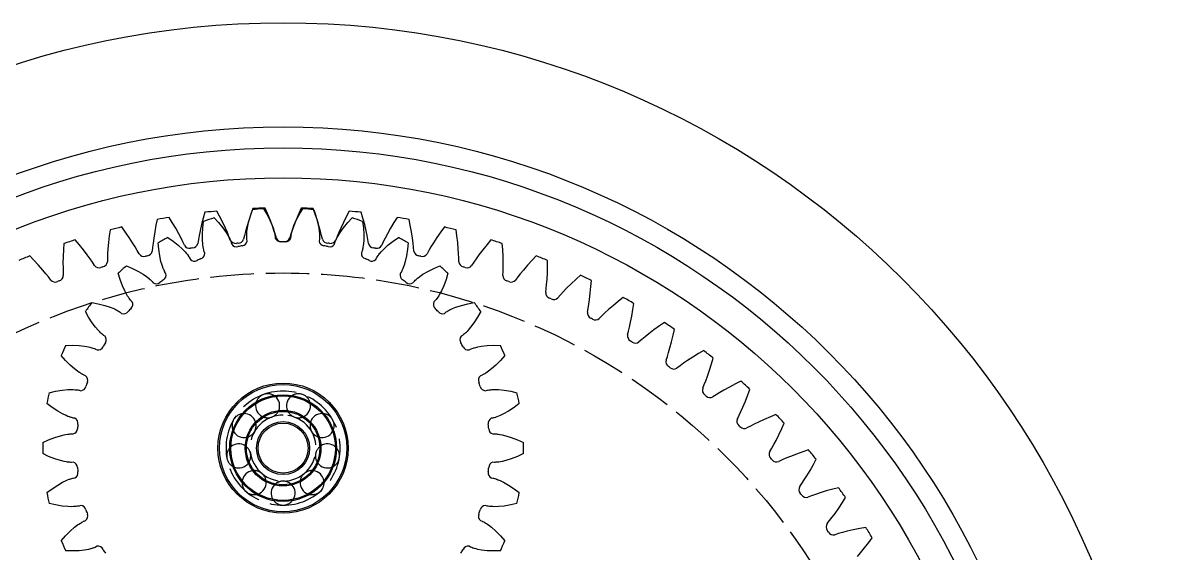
# Model space of a CAD drawing. Extents: x -3282 to 4846, y -1718 to 1845.
# Drawn here: x 4320.6 to 4547.6, y -723.9 to -617.9 of the extents above; entities that cross this region are included whole.
import ezdxf

# ---------------------------------------------------------------- set-up
doc = ezdxf.new("R2010")
doc.units = 0
doc.linetypes.add('DASHED', pattern=[11.05, 8.7, -2.35])
doc.linetypes.add('DOT', pattern=[2.2, 1.1, -1.1])
doc.layers.get('0').update_dxf_attribs({"linetype": 'CONTINUOUS'})
doc.layers.add('INVISIBLE', color=6, linetype='DOT')

msp = doc.modelspace()

# ---------------------------------------------------------------- linework, layer by layer
at = {"color": 1}
for p, q in [((4356.984775, -655.782829), (4356.65646, -656.924487)), ((4359.940391, -656.579332), (4359.381887, -655.530883)), ((4366.070104, -656.495485), (4366.492477, -655.283903)), ((4366.587351, -655.027027), (4366.180197, -656.143002)), ((4368.690271, -655.052907), (4369.355315, -656.150196)), ((4369.480206, -656.027763), (4368.996198, -654.942909)), ((4370.004994, -657.287414), (4369.480206, -656.027763)), ((4375.735249, -656.027763), (4375.210472, -657.287385)), ((4376.219257, -654.942909), (4375.735249, -656.027763)), ((4375.86014, -656.150196), (4376.525185, -655.052906)), ((4379.035258, -656.143002), (4378.628104, -655.027027)), ((4378.722978, -655.283905), (4379.145351, -656.495485)), ((4385.833568, -655.530882), (4385.275064, -656.579332)), ((4388.558995, -656.924487), (4388.23068, -655.782829)), ((4347.458313, -657.206631), (4347.210435, -658.36841)), ((4350.46229, -657.79502), (4349.83201, -656.788085)), ((4351.157281, -658.969376), (4350.46229, -657.79502)), ((4356.312096, -658.244885), (4356.025655, -659.481109)), ((4356.65646, -656.924487), (4356.312096, -658.244885)), ((4356.565794, -658.868692), (4356.727035, -657.59577)), ((4358.828775, -656.912875), (4359.707426, -657.847914)), ((4359.707426, -657.847914), (4360.569585, -658.894457)), ((4360.55177, -657.799307), (4359.940391, -656.579332)), ((4361.088962, -658.948931), (4360.55177, -657.799307)), ((4365.744565, -657.436162), (4365.372588, -658.649394)), ((4365.48604, -658.91058), (4365.70815, -657.802221)), ((4365.70815, -657.802221), (4366.070104, -656.495485)), ((4366.180197, -656.143002), (4365.744565, -657.436162)), ((4369.355315, -656.150196), (4369.981046, -657.353121)), ((4369.981046, -657.353121), (4370.428743, -658.391081)), ((4370.460684, -658.471711), (4370.004994, -657.287414)), ((4375.210472, -657.287385), (4374.75477, -658.471714)), ((4374.786712, -658.391081), (4375.234409, -657.353121)), ((4375.234409, -657.353121), (4375.86014, -656.150196)), ((4379.470899, -657.436192), (4379.035258, -656.143002)), ((4379.145351, -656.495485), (4379.507305, -657.802221)), ((4379.842866, -658.649391), (4379.470899, -657.436192)), ((4379.507305, -657.802221), (4379.729415, -658.91058)), ((4384.663698, -657.799279), (4384.126492, -658.948934)), ((4384.64587, -658.894457), (4385.508029, -657.847914)), ((4385.275064, -656.579332), (4384.663698, -657.799279)), ((4385.508029, -657.847914), (4386.386681, -656.912874)), ((4388.48842, -657.595771), (4388.649661, -658.868692)), ((4388.903367, -658.244915), (4388.558995, -656.924487)), ((4389.189799, -659.481106), (4388.903367, -658.244915)), ((4394.753165, -657.79502), (4394.058189, -658.969349)), ((4395.383445, -656.788085), (4394.753165, -657.79502)), ((4398.00502, -658.36841), (4397.757142, -657.206632)), ((4337.888144, -660.467738), (4337.730895, -661.823213)), ((4338.054376, -659.291498), (4337.888144, -660.467738)), ((4341.09208, -659.668907), (4340.393095, -658.70839)), ((4341.867297, -660.791922), (4341.09208, -659.668907)), ((4346.959016, -659.709614), (4346.759508, -660.962808)), ((4347.210435, -658.36841), (4346.959016, -659.709614)), ((4351.773358, -660.078728), (4351.157281, -658.969376)), ((4352.221767, -660.935931), (4351.773358, -660.078728)), ((4355.830895, -660.428699), (4355.682256, -661.239771)), ((4356.025655, -659.481109), (4355.830895, -660.428701)), ((4356.483435, -660.222127), (4356.565794, -658.868692)), ((4356.49662, -661.352445), (4356.483435, -660.222127)), ((4360.569585, -658.894457), (4361.223303, -659.816653)), ((4361.476483, -659.835326), (4361.088962, -658.948931)), ((4361.223303, -659.816653), (4361.621235, -660.464846)), ((4361.790505, -660.597769), (4361.476482, -659.835324)), ((4361.621235, -660.464846), (4361.776026, -660.745455)), ((4364.907348, -660.379817), (4364.730944, -661.131041)), ((4365.112202, -659.581089), (4364.907348, -660.379817)), ((4365.372588, -658.649394), (4365.112202, -659.581092)), ((4365.335305, -660.599085), (4365.336202, -660.495229)), ((4365.336202, -660.495229), (4365.339009, -660.372353)), ((4365.339009, -660.372353), (4365.349025, -660.139765)), ((4365.349025, -660.139765), (4365.353435, -660.065292)), ((4365.353435, -660.065292), (4365.386155, -659.664586)), ((4365.386154, -659.66459), (4365.48604, -658.91058)), ((4370.428743, -658.391081), (4370.683212, -659.107844)), ((4370.785429, -659.382978), (4370.460684, -658.471711)), ((4370.683212, -659.107844), (4370.776279, -659.414504)), ((4370.776279, -659.414504), (4370.874268, -659.781306)), ((4371.045501, -660.165469), (4370.785428, -659.382976)), ((4370.874268, -659.781306), (4370.87648, -659.790339)), ((4370.87648, -659.790339), (4370.927245, -660.011353)), ((4370.927245, -660.011353), (4370.942384, -660.083779)), ((4370.942384, -660.083779), (4370.98604, -660.321352)), ((4370.98604, -660.321352), (4371.010629, -660.493378)), ((4371.010629, -660.493378), (4371.01962, -660.576989)), ((4371.273879, -660.902561), (4371.045501, -660.165469)), ((4374.169955, -660.165468), (4373.941578, -660.902556)), ((4374.430027, -659.382976), (4374.169955, -660.165468)), ((4374.195836, -660.576982), (4374.208478, -660.464239)), ((4374.208478, -660.464239), (4374.244298, -660.234092)), ((4374.244298, -660.234092), (4374.24612, -660.223948)), ((4374.24612, -660.223948), (4374.288211, -660.011349)), ((4374.288211, -660.011349), (4374.310682, -659.909949)), ((4374.310682, -659.909949), (4374.338975, -659.790341)), ((4374.338975, -659.790341), (4374.39713, -659.564919)), ((4374.39713, -659.564919), (4374.416926, -659.49299)), ((4374.416926, -659.49299), (4374.532243, -659.107843)), ((4374.75477, -658.471714), (4374.430026, -659.382978)), ((4374.532242, -659.107847), (4374.786712, -658.391081)), ((4379.729415, -658.91058), (4379.8293, -659.664587)), ((4379.8293, -659.664588), (4379.856575, -659.983896)), ((4380.103253, -659.581092), (4379.842866, -658.649391)), ((4379.856575, -659.983896), (4379.87616, -660.363056)), ((4379.87616, -660.363056), (4379.876446, -660.372351)), ((4379.876446, -660.372351), (4379.88015, -660.59909)), ((4380.308108, -660.379818), (4380.103253, -659.581089)), ((4380.484513, -661.131046), (4380.308108, -660.379818)), ((4383.401347, -660.8176), (4383.594221, -660.464844)), ((4383.738973, -659.835324), (4383.424951, -660.597768)), ((4383.594219, -660.464848), (4383.992152, -659.816653)), ((4384.126492, -658.948934), (4383.738972, -659.835326)), ((4383.992152, -659.816653), (4384.64587, -658.894457)), ((4388.649661, -658.868692), (4388.73202, -660.222127)), ((4388.73202, -660.222127), (4388.718835, -661.352445)), ((4389.38456, -660.428701), (4389.189799, -659.481106)), ((4389.533199, -661.239772), (4389.38456, -660.428699)), ((4393.442095, -660.078731), (4392.993688, -660.935931)), ((4394.058189, -658.969349), (4393.442095, -660.078731)), ((4398.256444, -659.709644), (4398.00502, -658.36841)), ((4398.455946, -660.962804), (4398.256444, -659.709644)), ((4404.123375, -659.668907), (4403.348175, -660.791896)), ((4404.82236, -658.70839), (4404.123375, -659.668907)), ((4407.327311, -660.467738), (4407.161079, -659.291498)), ((4407.484563, -661.823243), (4407.327311, -660.467738)), ((4328.81878, -662.027271), (4328.735003, -663.212242)), ((4331.875411, -662.191861), (4331.111126, -661.282443)), ((4332.727076, -663.258064), (4331.875411, -662.191861)), ((4337.730895, -661.823213), (4337.619291, -663.087271)), ((4342.559257, -661.855595), (4341.867297, -660.791922)), ((4343.066369, -662.679431), (4342.559257, -661.855595)), ((4343.483447, -663.390751), (4343.066368, -662.679429)), ((4346.539624, -662.74114), (4346.469487, -663.509603)), ((4346.631323, -661.921675), (4346.539624, -662.74114)), ((4346.759508, -660.962808), (4346.631323, -661.921677)), ((4347.762594, -663.166096), (4347.655656, -661.887466)), ((4349.569486, -660.782518), (4350.623341, -661.514443)), ((4350.623341, -661.514443), (4351.684249, -662.358863)), ((4351.684249, -662.358863), (4352.515416, -663.124991)), ((4352.588209, -661.674612), (4352.221766, -660.935929)), ((4352.916949, -662.372747), (4352.588209, -661.674612)), ((4355.682256, -661.239771), (4355.558685, -662.00147)), ((4356.555684, -662.110746), (4356.49662, -661.352445)), ((4356.60699, -662.509495), (4356.555684, -662.110741)), ((4356.618161, -662.583257), (4356.60699, -662.509495)), ((4356.656722, -662.812844), (4356.618161, -662.583257)), ((4356.679523, -662.933619), (4356.656722, -662.812844)), ((4361.776026, -660.745455), (4361.948136, -661.083869)), ((4362.069744, -661.317135), (4361.790505, -660.597769)), ((4361.948136, -661.083869), (4361.952177, -661.092244)), ((4361.952177, -661.092244), (4362.047785, -661.297874)), ((4362.047785, -661.297874), (4362.077651, -661.365569)), ((4362.077651, -661.365569), (4362.169748, -661.588874)), ((4362.169748, -661.588874), (4362.229566, -661.752029)), ((4362.229566, -661.752029), (4362.255744, -661.831943)), ((4362.255741, -661.831936), (4362.343167, -662.169434)), ((4365.338335, -660.81579), (4365.335305, -660.599085)), ((4365.338662, -660.826091), (4365.338335, -660.81579)), ((4365.351476, -661.058656), (4365.338662, -660.826091)), ((4365.36255, -661.171564), (4365.351476, -661.058656)), ((4365.419955, -661.515442), (4365.36255, -661.171564)), ((4371.019619, -660.576982), (4371.034965, -660.925281)), ((4374.18049, -660.925281), (4374.195836, -660.576982)), ((4379.852905, -661.171564), (4379.7955, -661.515442)), ((4379.861494, -661.087918), (4379.852904, -661.171571)), ((4379.873208, -660.914539), (4379.861494, -661.087918)), ((4379.8799, -660.673081), (4379.873208, -660.914539)), ((4379.88015, -660.59909), (4379.8799, -660.673081)), ((4382.872288, -662.169434), (4382.959714, -661.831936)), ((4382.959714, -661.831936), (4382.99552, -661.724286)), ((4382.99552, -661.724286), (4383.078408, -661.506615)), ((4383.078408, -661.506615), (4383.082299, -661.497071)), ((4383.082299, -661.497071), (4383.167672, -661.29787)), ((4383.424951, -660.597768), (4383.145713, -661.31713)), ((4383.167672, -661.29787), (4383.210734, -661.203358)), ((4383.210734, -661.203358), (4383.263277, -661.092246)), ((4383.263277, -661.092246), (4383.367029, -660.88384)), ((4383.367029, -660.88384), (4383.401347, -660.8176)), ((4388.558734, -662.812842), (4388.515215, -663.035397)), ((4388.560387, -662.803691), (4388.558734, -662.812842)), ((4388.620062, -662.428744), (4388.560387, -662.803691)), ((4388.659771, -662.110743), (4388.620062, -662.428744)), ((4388.718835, -661.352445), (4388.659771, -662.110743)), ((4389.656772, -662.001475), (4389.533199, -661.239772)), ((4392.627246, -661.674611), (4392.298509, -662.372742)), ((4392.993689, -660.935929), (4392.627246, -661.674611)), ((4392.700039, -663.124991), (4393.531206, -662.358863)), ((4393.531206, -662.358863), (4394.592114, -661.514443)), ((4394.592114, -661.514443), (4395.64597, -660.782517)), ((4397.559799, -661.887468), (4397.452861, -663.166096)), ((4398.584132, -661.921677), (4398.455946, -660.962804)), ((4398.675831, -662.74114), (4398.584132, -661.921675)), ((4398.745969, -663.509608), (4398.675831, -662.74114)), ((4402.149087, -662.679429), (4401.732009, -663.39075)), ((4402.656196, -661.855598), (4402.149085, -662.679432)), ((4403.348175, -660.791896), (4402.656196, -661.855598)), ((4407.596164, -663.087267), (4407.484563, -661.823243)), ((4413.340044, -662.191861), (4412.488397, -663.25804)), ((4414.104329, -661.282443), (4413.340044, -662.191861)), ((4416.480452, -663.212242), (4416.396675, -662.027272)), ((4322.857185, -665.351592), (4322.031324, -664.497703)), ((4328.67269, -664.575384), (4328.649534, -665.844148)), ((4328.735003, -663.212242), (4328.67269, -664.575384)), ((4333.49155, -664.270878), (4332.727076, -663.258064)), ((4334.054894, -665.057333), (4333.49155, -664.270878)), ((4334.520575, -665.737826), (4334.054893, -665.057331)), ((4337.523993, -664.876609), (4337.507632, -665.648093)), ((4337.558306, -664.052744), (4337.523993, -664.876609)), ((4337.619291, -663.087271), (4337.558306, -664.052746)), ((4343.860085, -664.064253), (4343.483447, -663.390751)), ((4347.963429, -664.507079), (4347.762594, -663.166096)), ((4348.211332, -665.609955), (4347.963429, -664.507079)), ((4352.515416, -663.124991), (4353.03942, -663.676285)), ((4353.03942, -663.676285), (4353.24917, -663.918579)), ((4353.24917, -663.918579), (4353.48788, -664.213814)), ((4353.48788, -664.213814), (4353.493574, -664.221166)), ((4353.493574, -664.221166), (4353.629845, -664.402425)), ((4353.629845, -664.402425), (4353.673133, -664.462431)), ((4353.673133, -664.462431), (4353.809645, -664.661708)), ((4353.809645, -664.661708), (4353.902078, -664.808861)), ((4353.902078, -664.808861), (4353.944299, -664.881586)), ((4353.944295, -664.88158), (4354.09998, -665.193525)), ((4356.700239, -663.035392), (4356.679523, -662.933619)), ((4356.748258, -663.246731), (4356.700239, -663.035392)), ((4356.75072, -663.256739), (4356.748258, -663.246731)), ((4356.811606, -663.481559), (4356.75072, -663.256739)), ((4356.845913, -663.589696), (4356.811606, -663.481559)), ((4356.97356, -663.914125), (4356.845913, -663.589696)), ((4388.369542, -663.589696), (4388.241895, -663.914125)), ((4388.395334, -663.509664), (4388.36954, -663.589703)), ((4388.44284, -663.342509), (4388.395334, -663.509664)), ((4388.499587, -663.107718), (4388.44284, -663.342509)), ((4388.515215, -663.035397), (4388.499587, -663.107718)), ((4391.115475, -665.193525), (4391.27116, -664.88158)), ((4391.27116, -664.88158), (4391.328566, -664.783726)), ((4391.328566, -664.783726), (4391.454899, -664.588045)), ((4391.454899, -664.588045), (4391.460689, -664.579519)), ((4391.460689, -664.579519), (4391.585613, -664.402421)), ((4391.585613, -664.402421), (4391.647384, -664.318927)), ((4391.647384, -664.318927), (4391.72188, -664.221167)), ((4391.72188, -664.221167), (4391.866694, -664.038888)), ((4391.866694, -664.038888), (4391.914036, -663.98123)), ((4391.914036, -663.98123), (4392.176036, -663.676284)), ((4392.176033, -663.676287), (4392.700039, -663.124991)), ((4397.252026, -664.507079), (4397.004123, -665.609955)), ((4397.452861, -663.166096), (4397.252026, -664.507079)), ((4401.732009, -663.39075), (4401.355373, -664.064249)), ((4407.657149, -664.052746), (4407.596164, -663.087267)), ((4407.691462, -664.87661), (4407.657149, -664.052744)), ((4407.707824, -665.648098), (4407.691462, -664.87661)), ((4411.160562, -665.057331), (4410.694881, -665.737825)), ((4411.723903, -664.270881), (4411.160561, -665.057333)), ((4412.488397, -663.25804), (4411.723903, -664.270881)), ((4416.542766, -664.575415), (4416.480452, -663.212242)), ((4416.565921, -665.844144), (4416.542766, -664.575415)), ((4423.184131, -664.497703), (4422.35827, -665.351592)), ((4323.781151, -666.355789), (4322.857185, -665.351592)), ((4324.614412, -667.312809), (4323.781151, -666.355789)), ((4325.231245, -668.058051), (4324.614412, -667.312809)), ((4328.649534, -665.844148), (4328.656045, -666.811525)), ((4328.656045, -666.811523), (4328.679286, -667.635775)), ((4334.943277, -666.383415), (4334.520575, -665.737826)), ((4341.317078, -666.492714), (4342.50008, -666.989536)), ((4342.50008, -666.989536), (4343.713369, -667.594928)), ((4348.426766, -666.339405), (4348.211332, -665.609955)), ((4348.559855, -666.718773), (4348.426764, -666.339401)), ((4348.586118, -666.788601), (4348.559855, -666.718773)), ((4348.671569, -667.005154), (4348.586118, -666.788601)), ((4348.718983, -667.118549), (4348.671569, -667.005154)), ((4348.760406, -667.213791), (4348.718983, -667.118549)), ((4348.851316, -667.410528), (4348.760406, -667.213791)), ((4396.424724, -667.281287), (4396.320401, -667.499149)), ((4396.455047, -667.213795), (4396.424724, -667.281287)), ((4396.543886, -667.005152), (4396.455047, -667.213795)), ((4396.547406, -666.996544), (4396.543886, -667.005152)), ((4396.683733, -666.642199), (4396.547406, -666.996544)), ((4396.78869, -666.339403), (4396.683733, -666.642199)), ((4397.004123, -665.609955), (4396.78869, -666.339402)), ((4401.502086, -667.594928), (4402.715375, -666.989536)), ((4402.715375, -666.989536), (4403.898378, -666.492714)), ((4410.694881, -665.737825), (4410.272182, -666.38341)), ((4416.536169, -667.635776), (4416.55941, -666.811523)), ((4416.55941, -666.811525), (4416.565921, -665.844144)), ((4420.601041, -667.312811), (4419.98421, -668.058051)), ((4421.434325, -666.355766), (4420.601041, -667.312811)), ((4422.35827, -665.351592), (4421.434325, -666.355766)), ((4425.386922, -667.95275), (4425.41985, -666.588551)), ((4425.41985, -666.588551), (4425.418936, -665.400623)), ((4325.74326, -668.704402), (4325.231243, -668.058049)), ((4326.209966, -669.318932), (4325.74326, -668.704402)), ((4328.679286, -667.635775), (4328.716781, -668.406521)), ((4340.045245, -669.19988), (4339.674802, -667.971425)), ((4340.520498, -670.469802), (4340.045245, -669.19988)), ((4343.713369, -667.594928), (4344.685661, -668.171506)), ((4344.685661, -668.171506), (4345.312834, -668.601806)), ((4345.312834, -668.601806), (4345.568376, -668.795196)), ((4345.568376, -668.795196), (4345.863252, -669.034348)), ((4345.863252, -669.034348), (4345.870351, -669.040356)), ((4345.870351, -669.040356), (4346.041329, -669.189321)), ((4346.041329, -669.189321), (4346.096148, -669.239016)), ((4346.096148, -669.239016), (4346.271109, -669.405557)), ((4346.271109, -669.405557), (4346.392116, -669.530275)), ((4346.392116, -669.530275), (4346.448535, -669.592633)), ((4346.44853, -669.592628), (4346.66567, -669.865388)), ((4348.855804, -667.419805), (4348.851316, -667.410528)), ((4348.962103, -667.627053), (4348.855804, -667.419805)), ((4349.018143, -667.725695), (4348.962103, -667.627053)), ((4349.210454, -668.016494), (4349.018143, -667.725695)), ((4396.197312, -667.725695), (4396.005001, -668.016494)), ((4396.23918, -667.652774), (4396.197308, -667.725701)), ((4396.320401, -667.499149), (4396.23918, -667.652774)), ((4398.549785, -669.865388), (4398.766925, -669.592628)), ((4398.766925, -669.592628), (4398.843421, -669.508848)), ((4398.843421, -669.508848), (4399.007678, -669.343709)), ((4399.007678, -669.343709), (4399.015114, -669.336573)), ((4399.015114, -669.336573), (4399.174129, -669.189318)), ((4399.174129, -669.189318), (4399.251909, -669.120492)), ((4399.251909, -669.120492), (4399.345103, -669.040357)), ((4399.345103, -669.040357), (4399.524651, -668.892169)), ((4399.524651, -668.892169), (4399.582945, -668.845614)), ((4399.582945, -668.845614), (4399.902623, -668.601805)), ((4399.902619, -668.601807), (4400.529794, -668.171506)), ((4400.529794, -668.171506), (4401.502086, -667.594928)), ((4405.17021, -669.19988), (4404.694957, -670.469802)), ((4405.540653, -667.971426), (4405.17021, -669.19988)), ((4416.498675, -668.406526), (4416.536169, -667.635776)), ((4419.472196, -668.704401), (4419.005493, -669.318928)), ((4419.984212, -668.058049), (4419.472196, -668.704401)), ((4425.247541, -670.184575), (4425.321518, -669.220004)), ((4425.321518, -669.220004), (4425.386922, -667.95275)), ((4431.134116, -669.132706), (4430.142374, -670.069982)), ((4432.017529, -668.338506), (4431.134116, -669.132706)), ((4434.101952, -670.580216), (4434.183907, -669.395119)), ((4340.992284, -671.497037), (4340.520498, -670.469802)), ((4341.354671, -672.165755), (4340.992284, -671.497037)), ((4404.223171, -671.497037), (4403.860785, -672.165753)), ((4404.694957, -670.469802), (4404.223171, -671.497037)), ((4425.075693, -671.771453), (4425.166861, -671.005196)), ((4425.166861, -671.005196), (4425.247542, -670.184572)), ((4428.577048, -671.666964), (4428.021192, -672.276025)), ((4429.244359, -670.96657), (4428.577046, -671.666966)), ((4430.142374, -670.069982), (4429.244359, -670.96657)), ((4433.973942, -671.938795), (4434.101952, -670.580216)), ((4334.432222, -673.793901), (4335.692668, -674.033907)), ((4335.692668, -674.033907), (4337.005311, -674.373813)), ((4341.563727, -672.509162), (4341.354669, -672.165751)), ((4341.603934, -672.572004), (4341.563727, -672.509162)), ((4341.732542, -672.766058), (4341.603934, -672.572004)), ((4341.802496, -672.867118), (4341.732542, -672.766058)), ((4341.862816, -672.951666), (4341.802496, -672.867118)), ((4341.992642, -673.125203), (4341.862816, -672.951666)), ((4341.998962, -673.133344), (4341.992642, -673.125203)), ((4342.146027, -673.313962), (4341.998962, -673.133344)), ((4342.221351, -673.398797), (4342.146027, -673.313962)), ((4342.46992, -673.643258), (4342.221351, -673.398797)), ((4402.994104, -673.398797), (4402.745535, -673.643258)), ((4403.050218, -673.336174), (4402.994099, -673.398802)), ((4403.161605, -673.202793), (4403.050218, -673.336174)), ((4403.308944, -673.011383), (4403.161605, -673.202793)), ((4403.352637, -672.95167), (4403.308944, -673.011383)), ((4403.482914, -672.766057), (4403.352637, -672.95167)), ((4403.488147, -672.758369), (4403.482914, -672.766057)), ((4403.695166, -672.44011), (4403.488147, -672.758369)), ((4403.860785, -672.165753), (4403.695166, -672.44011)), ((4408.210144, -674.373813), (4409.522787, -674.033907)), ((4409.522787, -674.033907), (4410.783234, -673.793901)), ((4428.021192, -672.276025), (4427.512759, -672.856499)), ((4433.54149, -674.968455), (4433.679218, -674.155459)), ((4433.679217, -674.155461), (4433.820299, -673.198401)), ((4433.820299, -673.198401), (4433.973942, -671.938795)), ((4439.624827, -673.516781), (4438.57012, -674.382594)), ((4440.561489, -672.78614), (4439.624827, -673.516781)), ((4442.484461, -675.167791), (4442.648884, -673.991298)), ((4333.751033, -676.706338), (4333.133274, -675.581747)), ((4337.005311, -674.373813), (4338.076233, -674.735639)), ((4338.076233, -674.735639), (4338.779165, -675.02614)), ((4338.779166, -675.02614), (4339.069332, -675.162173)), ((4339.069332, -675.162173), (4339.407487, -675.334792)), ((4339.407487, -675.334792), (4339.415679, -675.339192)), ((4339.415679, -675.339192), (4339.613893, -675.449354)), ((4339.613893, -675.449354), (4339.677846, -675.486566)), ((4339.677846, -675.486566), (4339.883609, -675.61309)), ((4339.883609, -675.61309), (4340.027903, -675.709925)), ((4340.027903, -675.709925), (4340.096054, -675.75919)), ((4340.096048, -675.759185), (4340.365152, -675.980839)), ((4404.850303, -675.980839), (4405.119407, -675.759185)), ((4405.119407, -675.759185), (4405.211651, -675.693141)), ((4405.211651, -675.693141), (4405.406652, -675.565762)), ((4405.406652, -675.565762), (4405.415409, -675.560328)), ((4405.415409, -675.560328), (4405.601566, -675.449352)), ((4405.601566, -675.449352), (4405.691956, -675.398201)), ((4405.691956, -675.398201), (4405.799774, -675.339193)), ((4405.799774, -675.339193), (4406.006209, -675.231574)), ((4406.006209, -675.231574), (4406.072909, -675.198156)), ((4406.072909, -675.198156), (4406.436291, -675.026139)), ((4406.436287, -675.026141), (4407.139222, -674.735639)), ((4407.139222, -674.735639), (4408.210144, -674.373813)), ((4412.08218, -675.581748), (4411.464422, -676.706338)), ((4433.397092, -675.726487), (4433.54149, -674.968455)), ((4436.300219, -676.435297), (4435.752533, -676.978891)), ((4436.897207, -675.866494), (4436.300219, -676.435297)), ((4437.61175, -675.214355), (4436.897205, -675.866496)), ((4438.57012, -674.382594), (4437.61175, -675.214355)), ((4442.261993, -676.514131), (4442.484461, -675.167791)), ((4334.479932, -677.849699), (4333.751033, -676.706338)), ((4335.154983, -678.756396), (4334.479932, -677.849699)), ((4410.735523, -677.849699), (4410.060472, -678.756396)), ((4411.464422, -676.706338), (4410.735523, -677.849699)), ((4441.619256, -679.506245), (4441.81336, -678.704836)), ((4441.813359, -678.704838), (4442.020858, -677.759951)), ((4442.020858, -677.759951), (4442.261993, -676.514131)), ((4447.789038, -678.482459), (4446.676504, -679.27259)), ((4448.774385, -677.818936), (4447.789038, -678.482459)), ((4335.648485, -679.335157), (4335.154983, -678.756396)), ((4335.924371, -679.627594), (4335.648482, -679.335153)), ((4335.976764, -679.680703), (4335.924371, -679.627594)), ((4336.142909, -679.843778), (4335.976764, -679.680703)), ((4336.232346, -679.928084), (4336.142909, -679.843778)), ((4336.308925, -679.998244), (4336.232346, -679.928084)), ((4336.471995, -680.140996), (4336.308925, -679.998244)), ((4336.47987, -680.147646), (4336.471995, -680.140996)), ((4336.661273, -680.293741), (4336.47987, -680.147646)), ((4336.75259, -680.36106), (4336.661273, -680.293741)), ((4337.046553, -680.548499), (4336.75259, -680.36106)), ((4408.462865, -680.36106), (4408.168902, -680.548499)), ((4408.530773, -680.311473), (4408.462859, -680.361065)), ((4408.667457, -680.204165), (4408.530773, -680.311473)), ((4408.851373, -680.047571), (4408.667457, -680.204165)), ((4408.906526, -679.998247), (4408.851373, -680.047571)), ((4409.072548, -679.843777), (4408.906526, -679.998247)), ((4409.079265, -679.837345), (4409.072548, -679.843777)), ((4409.34793, -679.569083), (4409.079265, -679.837345)), ((4409.566972, -679.335155), (4409.34793, -679.569083)), ((4410.060472, -678.756396), (4409.566972, -679.335155)), ((4441.422332, -680.252357), (4441.619256, -679.506245)), ((4444.904154, -680.636179), (4444.268943, -681.161953)), ((4445.662448, -680.035472), (4444.904153, -680.63618)), ((4446.676504, -679.27259), (4445.662448, -680.035472)), ((4450.210695, -681.656467), (4450.526537, -680.328925)), ((4450.526537, -680.328925), (4450.772627, -679.166767)), ((4329.215819, -682.366982), (4330.498621, -682.339681)), ((4330.498621, -682.339681), (4331.85325, -682.399246)), ((4331.85325, -682.399246), (4332.975998, -682.530508)), ((4332.975998, -682.530508), (4333.723968, -682.668513)), ((4333.723968, -682.668513), (4334.036076, -682.741245)), ((4334.036076, -682.741245), (4334.402731, -682.839785)), ((4334.402731, -682.839785), (4334.411659, -682.842386)), ((4334.411659, -682.842386), (4334.628446, -682.908929)), ((4334.628446, -682.908929), (4334.698738, -682.932031)), ((4334.698738, -682.932031), (4334.92631, -683.01301)), ((4334.92631, -683.01301), (4335.087584, -683.077728)), ((4335.087584, -683.077728), (4335.164488, -683.111747)), ((4335.164482, -683.111744), (4335.47379, -683.272605)), ((4409.741665, -683.272605), (4410.050973, -683.111744)), ((4410.050973, -683.111744), (4410.154932, -683.066322)), ((4410.154932, -683.066322), (4410.372156, -682.982269)), ((4410.372156, -682.982269), (4410.381852, -682.978775)), ((4410.381852, -682.978775), (4410.587014, -682.908928)), ((4410.587014, -682.908928), (4410.686064, -682.877688)), ((4410.686064, -682.877688), (4410.803794, -682.842386)), ((4410.803794, -682.842386), (4411.028093, -682.780039)), ((4411.028093, -682.780039), (4411.100283, -682.761219)), ((4411.100283, -682.761219), (4411.491489, -682.668512)), ((4411.491485, -682.668513), (4412.239457, -682.530508)), ((4412.239457, -682.530508), (4413.362205, -682.399246)), ((4413.362205, -682.399246), (4414.716834, -682.339681)), ((4414.716834, -682.339681), (4415.999638, -682.366982)), ((4444.268943, -681.161953), (4443.684672, -681.666017)), ((4449.610338, -683.810543), (4449.883244, -682.882431)), ((4449.883244, -682.882431), (4450.210695, -681.656467)), ((4329.155045, -685.357402), (4328.31697, -684.385825)), ((4330.105734, -686.324231), (4329.155045, -685.357402)), ((4416.06041, -685.357402), (4415.109721, -686.324231)), ((4416.898484, -684.385826), (4416.06041, -685.357402)), ((4449.112314, -685.327015), (4449.360804, -684.596457)), ((4449.360804, -684.596457), (4449.610339, -683.81054)), ((4453.35723, -685.406434), (4452.558879, -685.952783)), ((4454.422032, -684.716147), (4453.35723, -685.406434)), ((4455.586973, -684.005547), (4454.422032, -684.716147)), ((4456.616205, -683.412375), (4455.586973, -684.005547)), ((4458.189, -686.038474), (4458.51556, -684.896313)), ((4330.954546, -687.070764), (4330.105734, -686.324231)), ((4331.557595, -687.534272), (4330.954546, -687.070764)), ((4331.888253, -687.76296), (4331.557591, -687.53427)), ((4331.950544, -687.804015), (4331.888253, -687.76296)), ((4332.146963, -687.928982), (4331.950544, -687.804015)), ((4413.394971, -687.717545), (4413.076401, -687.924087)), ((4413.657862, -687.534271), (4413.394971, -687.717545)), ((4414.260909, -687.070764), (4413.657862, -687.534271)), ((4415.109721, -686.324231), (4414.260909, -687.070764)), ((4451.888541, -686.432965), (4451.270531, -686.895045)), ((4452.558881, -685.952781), (4451.888541, -686.432965)), ((4457.369151, -688.540886), (4457.781323, -687.34075)), ((4457.781323, -687.34075), (4458.189, -686.038474)), ((4332.251974, -687.992852), (4332.146963, -687.928982)), ((4332.341467, -688.045557), (4332.251974, -687.992852)), ((4332.530653, -688.151285), (4332.341467, -688.045557)), ((4332.539738, -688.156152), (4332.530653, -688.151285)), ((4332.747552, -688.261338), (4332.539738, -688.156152)), ((4332.85087, -688.308201), (4332.747552, -688.261338)), ((4333.17738, -688.430426), (4332.85087, -688.308201)), ((4412.364585, -688.308201), (4412.038075, -688.430426)), ((4412.441318, -688.273817), (4412.364578, -688.308204)), ((4412.597326, -688.197272), (4412.441318, -688.273817)), ((4412.809782, -688.082338), (4412.597326, -688.197272)), ((4412.873984, -688.045559), (4412.809782, -688.082338)), ((4413.068494, -687.928981), (4412.873984, -688.045559)), ((4413.076401, -687.924087), (4413.068494, -687.928981)), ((4456.728419, -690.214293), (4457.032169, -689.447697)), ((4457.032168, -689.447699), (4457.369151, -688.540886)), ((4462.980641, -690.059138), (4461.768969, -690.686745)), ((4464.048744, -689.539206), (4462.980641, -690.059138)), ((4325.89585, -691.837272), (4327.144943, -691.543858)), ((4327.144943, -691.543858), (4328.482355, -691.320477)), ((4328.482355, -691.320477), (4329.607859, -691.215439)), ((4329.607859, -691.215439), (4330.368177, -691.194916)), ((4330.368177, -691.194916), (4330.688587, -691.201168)), ((4330.688587, -691.201168), (4331.067717, -691.221323)), ((4331.067717, -691.221323), (4331.076991, -691.222011)), ((4331.076991, -691.222011), (4331.302875, -691.242027)), ((4331.302875, -691.242027), (4331.376434, -691.25001)), ((4331.376434, -691.25001), (4331.615871, -691.281904)), ((4331.615871, -691.281904), (4331.787076, -691.311678)), ((4331.787076, -691.311678), (4331.869372, -691.328964)), ((4331.869365, -691.328963), (4332.205359, -691.421999)), ((4413.010096, -691.421999), (4413.34609, -691.328963)), ((4413.34609, -691.328963), (4413.457221, -691.306147)), ((4413.457221, -691.306147), (4413.687173, -691.269094)), ((4413.687173, -691.269094), (4413.697384, -691.267692)), ((4413.697384, -691.267692), (4413.912584, -691.242027)), ((4413.912584, -691.242027), (4414.015965, -691.232063)), ((4414.015965, -691.232063), (4414.138462, -691.222011)), ((4414.138462, -691.222011), (4414.370822, -691.20766)), ((4414.370822, -691.20766), (4414.445348, -691.20426)), ((4414.445348, -691.20426), (4414.84728, -691.194916)), ((4414.847275, -691.194916), (4415.607596, -691.215439)), ((4415.607596, -691.215439), (4416.7331, -691.320477)), ((4416.7331, -691.320477), (4418.070512, -691.543858)), ((4418.070512, -691.543858), (4419.319607, -691.837272)), ((4456.429574, -690.925737), (4456.728419, -690.214293)), ((4459.121891, -692.222653), (4458.473153, -692.640497)), ((4459.824093, -691.7904), (4459.121891, -692.222653)), ((4460.658609, -691.301074), (4459.824091, -691.790401)), ((4461.768969, -690.686745), (4460.658609, -691.301074)), ((4464.936995, -693.539287), (4465.43452, -692.268621)), ((4465.43452, -692.268621), (4465.839957, -691.152022)), ((4326.458147, -694.774979), (4325.436385, -693.99888)), ((4419.779069, -693.99888), (4418.757308, -694.774979)), ((4464.442108, -694.707747), (4464.936995, -693.539287)), ((4327.589076, -695.523022), (4326.458147, -694.774979)), ((4328.574553, -696.076763), (4327.589076, -695.523022)), ((4329.260793, -696.404762), (4328.574553, -696.076763)), ((4329.631772, -696.559704), (4329.260789, -696.40476)), ((4329.701238, -696.586911), (4329.631772, -696.559704)), ((4329.919346, -696.66831), (4329.701238, -696.586911)), ((4330.035342, -696.708951), (4329.919346, -696.66831)), ((4330.133837, -696.741897), (4330.035342, -696.708951)), ((4330.340872, -696.805981), (4330.133837, -696.741897)), ((4330.35077, -696.808853), (4330.340872, -696.805981)), ((4330.575912, -696.868533), (4330.35077, -696.808853)), ((4330.686716, -696.892891), (4330.575912, -696.868533)), ((4414.610945, -696.875212), (4414.528732, -696.892893)), ((4414.779458, -696.832776), (4414.610945, -696.875212)), ((4415.011167, -696.764525), (4414.779458, -696.832776)), ((4415.081613, -696.741898), (4415.011167, -696.764525)), ((4415.296111, -696.668309), (4415.081613, -696.741898)), ((4415.304863, -696.665166), (4415.296111, -696.668309)), ((4415.659413, -696.529372), (4415.304863, -696.665166)), ((4415.954664, -696.404761), (4415.659413, -696.529372)), ((4416.640902, -696.076763), (4415.954665, -696.40476)), ((4417.626378, -695.523022), (4416.640902, -696.076763)), ((4418.757308, -694.774979), (4417.626378, -695.523022)), ((4463.338462, -697.021248), (4463.686207, -696.332383)), ((4463.686207, -696.332383), (4464.042692, -695.588843)), ((4464.042691, -695.588845), (4464.442108, -694.707747)), ((4469.934022, -696.613739), (4468.681522, -697.155295)), ((4471.035791, -696.16958), (4469.934022, -696.613739)), ((4331.031503, -696.94456), (4330.686716, -696.892891)), ((4414.528739, -696.892891), (4414.183952, -696.94456)), ((4465.933752, -698.50281), (4465.257447, -698.874383)), ((4466.664397, -698.120594), (4465.933752, -698.50281)), ((4467.531013, -697.690672), (4466.664394, -698.120595)), ((4468.681522, -697.155295), (4467.531013, -697.690672)), ((4471.642847, -700.221878), (4472.227798, -698.989014)), ((4472.227798, -698.989014), (4472.710137, -697.903416)), ((4324.617414, -701.790873), (4325.778208, -701.24417)), ((4325.778208, -701.24417), (4327.03995, -700.747607)), ((4327.03995, -700.747607), (4328.119021, -700.410859)), ((4328.119021, -700.410859), (4328.858457, -700.232706)), ((4328.858457, -700.232705), (4329.173165, -700.172203)), ((4329.173165, -700.172203), (4329.548201, -700.113092)), ((4329.548201, -700.113092), (4329.557415, -700.111837)), ((4329.557415, -700.111837), (4329.782525, -700.084452)), ((4329.782525, -700.084452), (4329.856136, -700.076967)), ((4329.856136, -700.076967), (4330.096972, -700.058383)), ((4330.096972, -700.058383), (4330.270625, -700.05191)), ((4330.270625, -700.05191), (4330.354718, -700.051708)), ((4330.354711, -700.051708), (4330.702706, -700.072854)), ((4414.512749, -700.072854), (4414.860744, -700.051708)), ((4414.860744, -700.051708), (4414.974191, -700.052496)), ((4414.974191, -700.052496), (4415.206822, -700.064063)), ((4415.206822, -700.064063), (4415.217101, -700.064815)), ((4415.217101, -700.064815), (4415.432935, -700.084453)), ((4415.432935, -700.084453), (4415.536128, -700.096201)), ((4415.536128, -700.096201), (4415.658038, -700.111837)), ((4415.658038, -700.111837), (4415.888304, -700.14611)), ((4415.888304, -700.14611), (4415.961908, -700.15828)), ((4415.961908, -700.15828), (4416.357, -700.232706)), ((4416.356995, -700.232705), (4417.096434, -700.410859)), ((4417.096434, -700.410859), (4418.175505, -700.747607)), ((4418.175505, -700.747607), (4419.437247, -701.24417)), ((4419.437247, -701.24417), (4420.598042, -701.790874)), ((4470.607752, -702.204061), (4471.067658, -701.352971)), ((4471.067658, -701.352971), (4471.642847, -700.221878)), ((4469.805318, -703.583849), (4470.20027, -702.92092)), ((4470.20027, -702.92092), (4470.607753, -702.204059)), ((4476.413239, -703.637416), (4475.126012, -704.090283)), ((4477.543307, -703.271195), (4476.413239, -703.637416)), ((4325.778208, -704.547477), (4324.617413, -704.000773)), ((4327.03995, -705.044039), (4325.778208, -704.547477)), ((4328.119021, -705.380787), (4327.03995, -705.044039)), ((4328.85846, -705.558941), (4328.119021, -705.380787)), ((4329.253547, -705.633367), (4328.858455, -705.55894)), ((4329.327151, -705.645536), (4329.253547, -705.633367)), ((4329.557417, -705.67981), (4329.327151, -705.645536)), ((4329.679327, -705.695445), (4329.557417, -705.67981)), ((4329.78252, -705.707193), (4329.679327, -705.695445)), ((4329.998354, -705.726832), (4329.78252, -705.707193)), ((4330.008633, -705.727583), (4329.998354, -705.726832)), ((4330.241264, -705.73915), (4330.008633, -705.727583)), ((4330.354711, -705.739938), (4330.241264, -705.73915)), ((4330.702706, -705.718792), (4330.354711, -705.739938)), ((4414.860744, -705.739938), (4414.512749, -705.718792)), ((4414.944829, -705.739736), (4414.860737, -705.739938)), ((4415.118483, -705.733264), (4414.944829, -705.739736)), ((4415.359319, -705.71468), (4415.118483, -705.733264)), ((4415.43293, -705.707194), (4415.359319, -705.71468)), ((4415.65804, -705.679809), (4415.43293, -705.707194)), ((4415.667254, -705.678554), (4415.65804, -705.679809)), ((4416.04229, -705.619443), (4415.667254, -705.678554)), ((4416.356998, -705.558941), (4416.04229, -705.619443)), ((4417.096434, -705.380787), (4416.356998, -705.558941)), ((4418.175505, -705.044039), (4417.096434, -705.380787)), ((4419.437247, -704.547477), (4418.175505, -705.044039)), ((4420.598041, -704.000773), (4419.437247, -704.547477)), ((4472.290938, -705.242841), (4471.590361, -705.566332)), ((4473.046465, -704.912523), (4472.290938, -705.242841)), ((4473.940961, -704.544101), (4473.046463, -704.912524)), ((4475.126012, -704.090283), (4473.940961, -704.544101)), ((4478.535736, -706.166911), (4479.092628, -705.117604)), ((4477.213522, -708.444182), (4477.86621, -707.355968)), ((4477.86621, -707.355968), (4478.535736, -706.166911)), ((4326.458147, -711.016667), (4327.589076, -710.268624)), ((4327.589076, -710.268624), (4328.574553, -709.714884)), ((4328.574553, -709.714884), (4329.26079, -709.386886)), ((4329.260791, -709.386886), (4329.556042, -709.262274)), ((4329.556042, -709.262274), (4329.910592, -709.126481)), ((4329.910592, -709.126481), (4329.919344, -709.123337)), ((4329.919344, -709.123337), (4330.133842, -709.049748)), ((4330.133842, -709.049748), (4330.204288, -709.027121)), ((4330.204288, -709.027121), (4330.435997, -708.958871)), ((4330.435997, -708.958871), (4330.60451, -708.916435)), ((4330.60451, -708.916435), (4330.686723, -708.898754)), ((4330.686716, -708.898755), (4331.031503, -708.847087)), ((4414.183952, -708.847087), (4414.528739, -708.898755)), ((4414.528739, -708.898755), (4414.639543, -708.923113)), ((4414.639543, -708.923113), (4414.864685, -708.982794)), ((4414.864685, -708.982794), (4414.874583, -708.985666)), ((4414.874583, -708.985666), (4415.081618, -709.049749)), ((4415.081618, -709.049749), (4415.180113, -709.082696)), ((4415.180113, -709.082696), (4415.296109, -709.123336)), ((4415.296109, -709.123336), (4415.514217, -709.204736)), ((4415.514217, -709.204736), (4415.583683, -709.231943)), ((4415.583683, -709.231943), (4415.954666, -709.386886)), ((4415.954662, -709.386885), (4416.640902, -709.714884)), ((4416.640902, -709.714884), (4417.626378, -710.268624)), ((4417.626378, -710.268624), (4418.757308, -711.016667)), ((4475.798638, -710.58157), (4476.238871, -709.947806)), ((4476.238871, -709.947806), (4476.695367, -709.261115)), ((4476.695366, -709.261117), (4477.213522, -708.444182)), ((4325.436386, -711.792766), (4326.458147, -711.016667)), ((4418.757308, -711.016667), (4419.77907, -711.792767)), ((4478.162478, -712.409909), (4477.441041, -712.683742)), ((4478.939206, -712.133098), (4478.162478, -712.409909)), ((4479.857223, -711.82797), (4478.939204, -712.133099)), ((4481.071044, -711.457923), (4479.857223, -711.82797)), ((4482.386725, -711.095952), (4481.071044, -711.457923)), ((4483.539587, -710.809452), (4482.386725, -711.095952)), ((4484.327604, -713.767342), (4484.956335, -712.759439)), ((4327.144943, -714.247789), (4325.895848, -713.954374)), ((4328.482355, -714.471169), (4327.144943, -714.247789)), ((4329.607859, -714.576207), (4328.482355, -714.471169)), ((4330.36818, -714.59673), (4329.607859, -714.576207)), ((4330.770107, -714.587386), (4330.368175, -714.59673)), ((4330.844633, -714.583986), (4330.770107, -714.587386)), ((4331.076993, -714.569636), (4330.844633, -714.583986)), ((4331.19949, -714.559583), (4331.076993, -714.569636)), ((4331.302871, -714.549619), (4331.19949, -714.559583)), ((4331.518071, -714.523954), (4331.302871, -714.549619)), ((4331.528282, -714.522552), (4331.518071, -714.523954)), ((4331.758234, -714.485499), (4331.528282, -714.522552)), ((4331.869365, -714.462684), (4331.758234, -714.485499)), ((4332.205359, -714.369648), (4331.869365, -714.462684)), ((4413.34609, -714.462684), (4413.010096, -714.369648)), ((4413.428379, -714.479969), (4413.346083, -714.462682)), ((4413.599584, -714.509742), (4413.428379, -714.479969)), ((4413.839021, -714.541636), (4413.599584, -714.509742)), ((4413.91258, -714.549619), (4413.839021, -714.541636)), ((4414.138464, -714.569636), (4413.91258, -714.549619)), ((4414.147738, -714.570324), (4414.138464, -714.569636)), ((4414.526868, -714.590479), (4414.147738, -714.570324)), ((4414.847278, -714.59673), (4414.526868, -714.590479)), ((4415.607596, -714.576207), (4414.847278, -714.59673)), ((4416.7331, -714.471169), (4415.607596, -714.576207)), ((4418.070512, -714.247789), (4416.7331, -714.471169)), ((4419.319605, -713.954375), (4418.070512, -714.247789)), ((4482.849756, -715.946833), (4483.576764, -714.9068)), ((4483.576764, -714.9068), (4484.327604, -713.767342)), ((4481.772592, -717.378806), (4482.275877, -716.725632)), ((4482.275876, -716.725634), (4482.849756, -715.946833)), ((4329.155045, -720.434244), (4330.105734, -719.467415)), ((4330.105734, -719.467415), (4330.954546, -718.720882)), ((4330.954546, -718.720882), (4331.557593, -718.257376)), ((4331.557593, -718.257375), (4331.820484, -718.074101)), ((4331.820484, -718.074101), (4332.139054, -717.867559)), ((4332.139054, -717.867559), (4332.146961, -717.862665)), ((4332.146961, -717.862665), (4332.341471, -717.746087)), ((4332.341471, -717.746087), (4332.405673, -717.709308)), ((4332.405673, -717.709308), (4332.618129, -717.594375)), ((4332.618129, -717.594375), (4332.774136, -717.51783)), ((4332.774136, -717.51783), (4332.850877, -717.483442)), ((4332.85087, -717.483445), (4333.17738, -717.36122)), ((4412.038075, -717.36122), (4412.364585, -717.483445)), ((4412.364585, -717.483445), (4412.467903, -717.530308)), ((4412.467903, -717.530308), (4412.675717, -717.635494)), ((4412.675717, -717.635494), (4412.684802, -717.640361)), ((4412.684802, -717.640361), (4412.873988, -717.74609)), ((4412.873988, -717.74609), (4412.963481, -717.798794)), ((4412.963481, -717.798794), (4413.068492, -717.862664)), ((4413.068492, -717.862664), (4413.264911, -717.987632)), ((4413.264911, -717.987632), (4413.327202, -718.028687)), ((4413.327202, -718.028687), (4413.657864, -718.257376)), ((4413.65786, -718.257374), (4414.260909, -718.720882)), ((4414.260909, -718.720882), (4415.109721, -719.467415)), ((4415.109721, -719.467415), (4416.06041, -720.434244)), ((4481.289222, -717.980318), (4481.772592, -717.378806)), ((4485.250976, -719.506794), (4484.313908, -719.747142)), ((4486.487654, -719.22232), (4485.250976, -719.506794)), ((4487.82538, -718.953008), (4486.487654, -719.22232)), ((4488.995419, -718.747626), (4487.82538, -718.953008)), ((4328.316971, -721.40582), (4329.155045, -720.434244)), ((4416.06041, -720.434244), (4416.898485, -721.405821)), ((4483.519765, -719.969096), (4482.780985, -720.191937)), ((4484.313911, -719.747141), (4483.519765, -719.969096)), ((4488.746688, -722.837586), (4489.575184, -721.75328)), ((4489.575184, -721.75328), (4490.272691, -720.79169)), ((4330.498621, -723.451965), (4329.215817, -723.424664)), ((4331.85325, -723.392401), (4330.498621, -723.451965)), ((4332.975998, -723.261138), (4331.85325, -723.392401)), ((4333.72397, -723.123133), (4332.975998, -723.261138)), ((4334.115172, -723.030428), (4333.723966, -723.123134)), ((4334.187362, -723.011608), (4334.115172, -723.030428)), ((4334.411661, -722.94926), (4334.187362, -723.011608)), ((4334.529391, -722.913959), (4334.411661, -722.94926)), ((4334.628441, -722.882719), (4334.529391, -722.913959)), ((4334.833603, -722.812872), (4334.628441, -722.882719)), ((4334.843299, -722.809377), (4334.833603, -722.812872)), ((4335.060523, -722.725324), (4334.843299, -722.809377)), ((4335.164482, -722.679902), (4335.060523, -722.725324)), ((4335.47379, -722.519042), (4335.164482, -722.679902)), ((4410.050973, -722.679902), (4409.741665, -722.519042)), ((4410.127871, -722.713918), (4410.050967, -722.679899)), ((4410.289144, -722.778636), (4410.127871, -722.713918)), ((4410.516717, -722.859615), (4410.289144, -722.778636)), ((4410.587009, -722.882717), (4410.516717, -722.859615)), ((4410.803796, -722.949261), (4410.587009, -722.882717)), ((4410.812724, -722.951862), (4410.803796, -722.949261)), ((4411.179379, -723.050402), (4410.812724, -722.951862)), ((4411.491487, -723.123133), (4411.179379, -723.050402)), ((4412.239457, -723.261138), (4411.491487, -723.123134)), ((4413.362205, -723.392401), (4412.239457, -723.261138)), ((4414.716834, -723.451965), (4413.362205, -723.392401)), ((4415.999636, -723.424664), (4414.716834, -723.451965)), ((4487.322094, -724.561244), (4487.948902, -723.824372)), ((4487.948902, -723.824372), (4488.746688, -722.837586))]:
    msp.add_line(p, q, dxfattribs=at)
for centre, radius in [((4372.607727, -792.895823), 175), ((4372.607727, -792.895823), 154.196077), ((4372.607727, -792.895823), 150), ((4372.607727, -792.895823), 144), ((4372.607727, -702.895823), 13), ((4372.607727, -702.895823), 12.7), ((4372.607727, -702.895823), 10.665), ((4372.607727, -702.895823), 10.44), ((4372.607727, -702.895823), 7.56), ((4372.607727, -702.895823), 7.335), ((4372.607727, -702.895823), 5.3), ((4372.607727, -702.895823), 5)]:
    msp.add_circle(centre, radius, dxfattribs=at)
for centre, radius, start, end in [((4372.607709, -792.895644), 138, 95.499628, 96.500372), ((4372.60741, -702.892807), 48, 94.680946, 97.319054), ((4372.607721, -792.895643), 138, 91.499628, 92.500372), ((4372.607734, -792.895643), 138, 87.499628, 88.500372), ((4372.608045, -702.892807), 48, 82.680946, 85.319054), ((4372.607746, -792.895644), 138, 83.499628, 84.500372), ((4372.607696, -792.895646), 138, 99.499628, 100.500372), ((4372.60679, -702.892939), 48, 106.680946, 109.319054), ((4372.608665, -702.892939), 48, 70.680946, 73.319054), ((4372.607759, -792.895646), 138, 79.499628, 80.500372), ((4372.607684, -792.895649), 138, 103.499628, 104.500372), ((4372.607771, -792.895649), 138, 75.499628, 76.500372), ((4372.607672, -792.895652), 138, 107.499628, 108.500372), ((4372.606211, -702.893197), 48, 118.680946, 121.319054), ((4353.912762, -661.849315), 1.125, 207.727913, 281.2612), ((4354.457169, -661.772804), 1.125, 274.738787, 348.272366), ((4363.099644, -660.864443), 1.125, 203.727913, 277.2612), ((4363.288653, -661.559777), 1.125, 212.814253, 285.619877), ((4372.607727, -792.895823), 131.25, 93.907943, 94.092057), ((4372.607727, -702.895823), 41.25, 101.374728, 102.625272), ((4363.648062, -660.826094), 1.125, 270.738787, 344.272366), ((4364.308241, -661.343057), 1.125, 278.380123, 351.185747), ((4372.086544, -660.525524), 1.125, 200.814253, 273.619877), ((4372.332849, -660.522814), 1.125, 199.727913, 273.2612), ((4372.607727, -702.895823), 41.25, 89.374728, 90.625272), ((4372.607727, -792.895823), 131.25, 89.907943, 90.092057), ((4372.882606, -660.522814), 1.125, 266.738787, 340.272366), ((4373.128911, -660.525524), 1.125, 266.380123, 339.185747), ((4380.907214, -661.343057), 1.125, 188.814253, 261.619877), ((4381.567393, -660.826094), 1.125, 195.727913, 269.2612), ((4372.607727, -702.895823), 41.25, 77.374728, 78.625272), ((4372.607727, -792.895823), 131.25, 85.907943, 86.092057), ((4381.926802, -661.559777), 1.125, 254.380123, 327.185747), ((4382.115811, -660.864443), 1.125, 262.738787, 336.272366), ((4390.758286, -661.772804), 1.125, 191.727913, 265.2612), ((4391.302693, -661.849315), 1.125, 258.738787, 332.272366), ((4372.609244, -702.893197), 48, 58.680946, 61.319054), ((4372.607783, -792.895652), 138, 71.499628, 72.500372), ((4372.60766, -792.895656), 138, 111.499628, 112.500372), ((4344.81696, -663.472633), 1.125, 211.727913, 285.2612), ((4372.607727, -792.895823), 131.25, 101.907943, 102.092057), ((4345.354703, -663.358332), 1.125, 278.738787, 352.272366), ((4372.607727, -792.895823), 131.25, 97.907943, 98.092057), ((4372.607727, -702.895823), 41.25, 113.374728, 114.625272), ((4355.850299, -663.976644), 1.125, 290.380123, 3.185747), ((4389.365156, -663.976644), 1.125, 176.814253, 249.619877), ((4372.607727, -702.895823), 41.25, 65.374728, 66.625272), ((4372.607727, -792.895823), 131.25, 81.907943, 82.092057), ((4399.860752, -663.358332), 1.125, 187.727913, 261.2612), ((4372.607727, -792.895823), 131.25, 77.907943, 78.092057), ((4400.398495, -663.472633), 1.125, 254.738787, 328.272366), ((4372.607795, -792.895656), 138, 67.499628, 68.500372), ((4335.856551, -665.726487), 1.125, 215.727913, 289.2612), ((4372.607727, -792.895823), 131.25, 105.907943, 106.092057), ((4336.385012, -665.574953), 1.125, 282.738787, 356.272366), ((4372.605698, -702.893569), 48, 130.680946, 133.319054), ((4354.898049, -664.400613), 1.125, 224.814253, 297.619877), ((4390.317406, -664.400613), 1.125, 242.380123, 315.185747), ((4372.609757, -702.893569), 48, 46.680946, 49.319054), ((4408.830444, -665.574954), 1.125, 183.727913, 257.2612), ((4372.607727, -792.895823), 131.25, 73.907943, 74.092057), ((4409.358904, -665.726487), 1.125, 250.738787, 324.272366), ((4327.075191, -668.599898), 1.125, 219.727913, 293.2612), ((4372.607727, -792.895823), 131.25, 109.907943, 110.092057), ((4327.591793, -668.41187), 1.125, 286.738787, 0.272366), ((4372.607727, -702.895823), 41.25, 125.374728, 126.625272), ((4348.124737, -668.311187), 1.125, 302.380123, 15.185747), ((4397.090718, -668.311187), 1.125, 164.814253, 237.619877), ((4372.607727, -702.895823), 41.25, 53.374728, 54.625272), ((4417.623662, -668.41187), 1.125, 179.727913, 253.2612), ((4372.607727, -792.895823), 131.25, 69.907943, 70.092057), ((4418.140264, -668.599898), 1.125, 246.738787, 320.272366), ((4372.607806, -792.895662), 138, 63.499628, 64.500372), ((4347.281444, -668.923875), 1.125, 236.814253, 309.619877), ((4397.934011, -668.923875), 1.125, 230.380123, 303.185747), ((4426.197567, -671.855259), 1.125, 175.727913, 249.2612), ((4372.605274, -702.894041), 48, 142.680946, 145.319054), ((4341.469199, -674.157244), 1.125, 314.380123, 27.185747), ((4403.746256, -674.157244), 1.125, 152.814253, 225.619877), ((4372.610181, -702.894041), 48, 34.680946, 37.319054), ((4372.607727, -792.895823), 131.25, 65.907943, 66.092057), ((4426.699795, -672.078866), 1.125, 242.738787, 316.272366), ((4372.607817, -792.895667), 138, 59.499628, 60.500372), ((4340.771719, -674.931874), 1.125, 248.814253, 321.619877), ((4372.607727, -702.895823), 41.25, 137.374728, 138.625272), ((4372.607727, -702.895823), 41.25, 41.374728, 42.625272), ((4404.443736, -674.931874), 1.125, 218.380123, 291.185747), ((4434.510388, -675.888346), 1.125, 171.727913, 245.2612), ((4372.607727, -792.895823), 131.25, 61.907943, 62.092057), ((4434.995794, -676.146441), 1.125, 238.738787, 312.272366), ((4372.607828, -792.895674), 138, 55.499628, 56.500372), ((4336.174564, -681.259315), 1.125, 326.380123, 39.185747), ((4409.040891, -681.259315), 1.125, 140.814253, 213.619877), ((4442.521625, -680.491482), 1.125, 167.727913, 241.2612), ((4372.604957, -702.89459), 48, 154.680946, 157.319054), ((4335.65338, -682.162032), 1.125, 260.814253, 333.619877), ((4372.607727, -702.895823), 41.25, 149.374728, 150.625272), ((4372.607727, -702.895823), 41.25, 29.374728, 30.625272), ((4409.562075, -682.162032), 1.125, 206.380123, 279.185747), ((4372.610498, -702.89459), 48, 22.680946, 25.319054), ((4372.607727, -792.895823), 131.25, 57.907943, 58.092057), ((4442.987845, -680.782809), 1.125, 234.738787, 308.272366), ((4450.192249, -685.64224), 1.125, 163.727913, 237.2612), ((4372.607838, -792.895681), 138, 51.499628, 52.500372), ((4372.607727, -792.895823), 131.25, 53.907943, 54.092057), ((4450.637011, -685.965379), 1.125, 230.738787, 304.272366), ((4332.472233, -689.307006), 1.125, 338.380123, 51.185747), ((4372.607727, -702.895823), 41.25, 161.374728, 162.625272), ((4412.743222, -689.307006), 1.125, 128.814253, 201.619877), ((4372.607727, -702.895823), 41.25, 17.374728, 18.625272), ((4372.607848, -792.89569), 138, 47.499628, 48.500372), ((4372.604761, -702.895193), 48, 166.680946, 169.319054), ((4332.150124, -690.298356), 1.125, 272.814253, 345.619877), ((4413.065331, -690.298356), 1.125, 194.380123, 267.185747), ((4372.610694, -702.895193), 48, 10.680946, 13.319054), ((4457.484888, -691.315527), 1.125, 159.727913, 233.2612), ((4372.607727, -792.895823), 131.25, 49.907943, 50.092057), ((4369.529546, -694.43859), 2.4, 169.392842, 243.361264), ((4369.529546, -694.43859), 2.4, 336.563884, 50.573277), ((4375.685909, -694.43859), 2.4, 129.426723, 203.436116), ((4375.685909, -694.43859), 2.4, 296.638736, 10.607158), ((4457.906027, -691.668904), 1.125, 226.738787, 300.272366), ((4364.813499, -698.395823), 2.4, 16.518792, 90.625005), ((4380.401956, -698.395823), 2.4, 89.374995, 163.481208), ((4372.607857, -792.895698), 138, 43.499628, 44.500372), ((4330.415059, -698.985249), 1.125, 284.814253, 357.619877), ((4330.524016, -697.948593), 1.125, 350.380123, 63.185747), ((4372.607727, -702.895823), 41.25, 173.374728, 174.625272), ((4414.691439, -697.948593), 1.125, 116.814253, 189.619877), ((4372.607727, -702.895823), 41.25, 5.374728, 6.625272), ((4414.800396, -698.985249), 1.125, 182.380123, 255.185747), ((4464.364015, -697.483703), 1.125, 155.727913, 229.2612), ((4372.607728, -792.895823), 131.25, 45.907943, 46.092057), ((4464.759477, -697.865596), 1.125, 222.738787, 296.272366), ((4364.813499, -698.395823), 2.4, 209.326937, 283.335471), ((4380.401956, -698.395823), 2.4, 256.664529, 330.673063), ((4372.604695, -702.895823), 48, 178.680946, 181.319054), ((4363.744458, -704.458657), 2.4, 56.488818, 130.717529), ((4381.470997, -704.458657), 2.4, 49.282471, 123.511182), ((4372.61076, -702.895823), 48, 358.680946, 1.319054), ((4470.796114, -704.116717), 1.125, 151.727913, 225.2612), ((4372.607865, -792.895708), 138, 39.499628, 40.500372), ((4330.415059, -706.806397), 1.125, 2.380123, 75.185747), ((4363.744458, -704.458657), 2.4, 249.228771, 323.427076), ((4381.470997, -704.458657), 2.4, 216.572924, 290.771229), ((4414.800396, -706.806397), 1.125, 104.814253, 177.619877), ((4372.607727, -792.895823), 131.25, 41.907943, 42.092057), ((4471.163974, -704.525266), 1.125, 218.738787, 292.272366), ((4330.524016, -707.843054), 1.125, 296.814253, 9.619877), ((4372.607727, -702.895823), 41.25, 185.374728, 186.625272), ((4366.822639, -709.790223), 2.4, 96.467054, 170.845806), ((4378.392816, -709.790223), 2.4, 9.154194, 83.532946), ((4414.691439, -707.843054), 1.125, 170.380123, 243.185747), ((4372.607727, -702.895823), 41.25, 353.374728, 354.625272), ((4366.822639, -709.790223), 2.4, 289.098151, 3.490695), ((4372.607727, -711.895823), 2.4, 136.473942, 211.00954), ((4372.607727, -711.895823), 2.4, 328.99046, 43.526058), ((4378.392816, -709.790223), 2.4, 176.509305, 250.901849), ((4372.604761, -702.896454), 48, 190.680946, 193.319054), ((4372.610694, -702.896454), 48, 346.680946, 349.319054), ((4476.74985, -711.182254), 1.125, 147.727913, 221.2612), ((4372.607728, -792.895823), 131.25, 37.907943, 38.092057), ((4477.088314, -711.615469), 1.125, 214.738787, 288.272366), ((4372.607873, -792.895717), 138, 35.499628, 36.500372), ((4332.150124, -715.493291), 1.125, 14.380123, 87.185747), ((4413.065331, -715.493291), 1.125, 92.814253, 165.619877), ((4332.472233, -716.484641), 1.125, 308.814253, 21.619877), ((4372.607727, -702.895823), 41.25, 197.374728, 198.625272), ((4412.743222, -716.484641), 1.125, 158.380123, 231.185747), ((4372.607727, -702.895823), 41.25, 341.374728, 342.625272), ((4482.196215, -718.645892), 1.125, 143.727913, 217.2612), ((4372.607727, -792.895823), 131.25, 33.907943, 34.092057), ((4372.60788, -792.895728), 138, 31.499628, 32.500372), ((4372.604957, -702.897057), 48, 202.680946, 205.319054), ((4372.610498, -702.897057), 48, 334.680946, 337.319054), ((4482.503635, -719.101661), 1.125, 210.738787, 284.272366), ((4335.65338, -723.629615), 1.125, 26.380123, 99.185747), ((4372.607727, -702.895823), 41.25, 209.374728, 210.625272), ((4372.607727, -702.895823), 41.25, 329.374728, 330.625272), ((4409.562075, -723.629615), 1.125, 80.814253, 153.619877)]:
    msp.add_arc(centre, radius, start, end, dxfattribs=at)
at = {"layer": 'INVISIBLE', "linetype": 'DASHED'}
msp.add_circle((4372.607727, -792.895823), 125, dxfattribs=at)
for centre, radius, start, end in [((4372.607727, -702.895823), 11.4, 90, 270), ((4369.529546, -694.43859), 2.4, 50.573277, 169.392842), ((4372.607727, -702.895823), 11.4, 270, 90), ((4375.685909, -694.43859), 2.4, 10.607158, 129.426723), ((4364.813499, -698.395823), 2.4, 90.625005, 209.326937), ((4372.607727, -702.895823), 6.6, 90, 270), ((4369.529546, -694.43859), 2.4, 243.361264, 336.563884), ((4372.607727, -702.895823), 6.6, 270, 90), ((4375.685909, -694.43859), 2.4, 203.436116, 296.638736), ((4380.401956, -698.395823), 2.4, 330.673063, 89.374995), ((4364.813499, -698.395823), 2.4, 283.335471, 16.518792), ((4380.401956, -698.395823), 2.4, 163.481208, 256.664529), ((4363.744458, -704.458657), 2.4, 130.717529, 249.228771), ((4363.744458, -704.458657), 2.4, 323.427076, 56.488818), ((4381.470997, -704.458657), 2.4, 123.511182, 216.572924), ((4381.470997, -704.458657), 2.4, 290.771229, 49.282471), ((4366.822639, -709.790223), 2.4, 3.490695, 96.467054), ((4378.392816, -709.790223), 2.4, 83.532946, 176.509305), ((4366.822639, -709.790223), 2.4, 170.845806, 289.098151), ((4372.607727, -711.895823), 2.4, 43.526058, 136.473942), ((4378.392816, -709.790223), 2.4, 250.901849, 9.154194), ((4372.607727, -711.895823), 2.4, 211.00954, 328.99046)]:
    msp.add_arc(centre, radius, start, end, dxfattribs=at)

doc.saveas('drawing.dxf')
